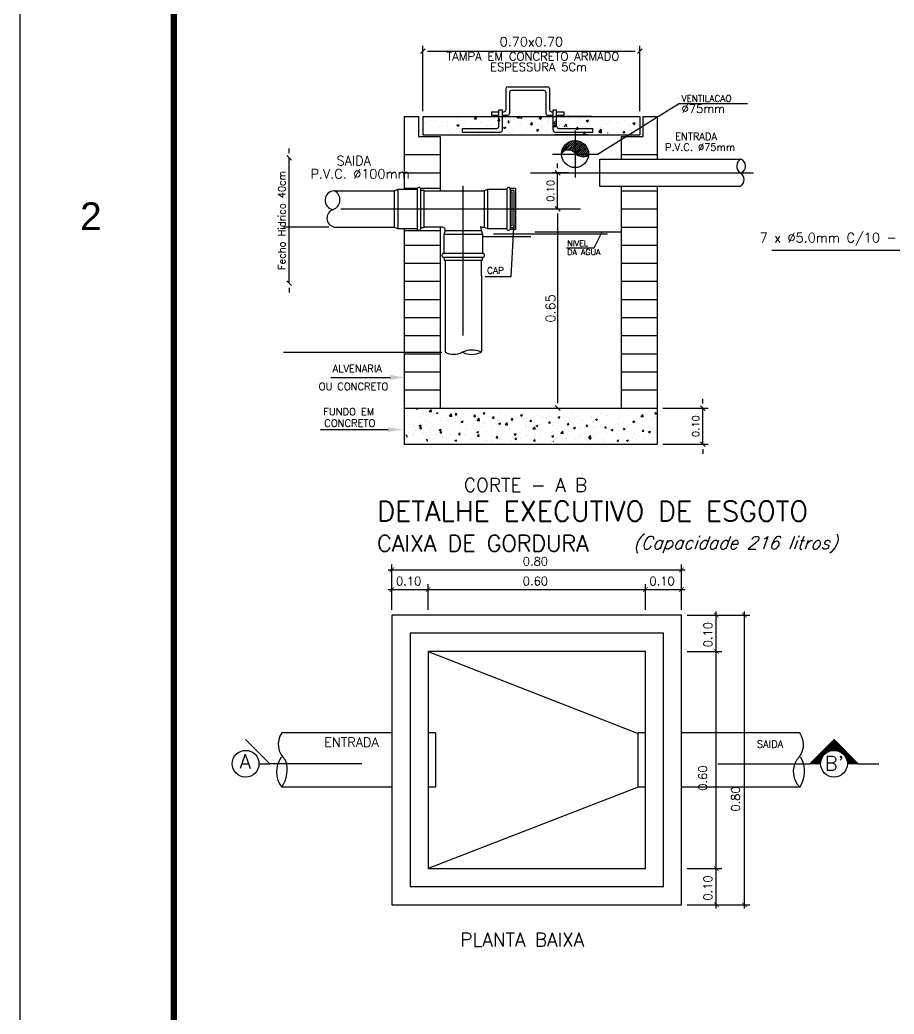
# Model space of a CAD drawing. Header units: millimetres. Extents: x 4156 to 4603, y 996 to 1078.
# Drawn here: x 4518.87 to 4533.08, y 1027.8 to 1043.95 of the extents above; entities that cross this region are included whole.
import ezdxf
from ezdxf.enums import TextEntityAlignment as Align

# ---------------------------------------------------------------- set-up
doc = ezdxf.new("R2010")
doc.units = ezdxf.units.MM
doc.header["$LTSCALE"] = 20
doc.linetypes.add('CENTER2', pattern=[28.575, 19.05, -3.175, 3.175, -3.175])
doc.linetypes.add('HIDDEN', pattern=[0.375, 0.25, -0.125])
for name, color, linetype in [('A-LAYOUT', 7, 'Continuous'), ('DETALLHES_CAIXAS', 6, 'Continuous'), ("PRANCHA - PROJETU'S", 7, 'Continuous'), ('TXT_1', 2, 'Continuous'), ('TXT_2', 6, 'Continuous')]:
    doc.layers.add(name, color=color, linetype=linetype)
doc.styles.add('ADITIVOCAD', font='ROMANS.shx')
doc.styles.add('ARIAL', font='arial.ttf', dxfattribs={"height": 2})
doc.styles.add('ROMANS', font='romans__.ttf', dxfattribs={"height": 0.1})

# ---------------------------------------------------------------- blocks, each defined once
blk = doc.blocks.new('ADFSGASDFG')
at = {"layer": "PRANCHA - PROJETU'S", "color": 1}
blk.add_line((276.578, 107.346), (276.578, 47.946), dxfattribs=at)
at = {"layer": "PRANCHA - PROJETU'S", "color": 4, "const_width": 0.1}
blk.add_lwpolyline([(279.078, 106.346), (359.678, 106.346), (359.678, 48.946), (279.078, 48.946)], close=True, dxfattribs=at)
at = {"layer": "PRANCHA - PROJETU'S", "color": 50, "linetype": 'Continuous', "style": 'ARIAL'}
blk.add_text('2', height=0.45, dxfattribs=at).set_placement((277.732, 92.496), align=Align.MIDDLE)
blk = doc.blocks.new('*X859')
at = {"color": 0}
for p, q in [((189.809, 137.783), (190.139, 138.114)), ((189.823, 137.85), (190.072, 138.1)), ((189.872, 137.952), (189.97, 138.051)), ((189.912, 137.834), (190.181, 138.103)), ((189.98, 137.849), (190.181, 138.05)), ((190.031, 137.847), (190.181, 137.997)), ((190.074, 137.837), (190.181, 137.944)), ((190.181, 138.103), (190.194, 138.116)), ((190.181, 138.05), (190.242, 138.111)), ((190.181, 137.997), (190.286, 138.101)), ((190.181, 137.944), (190.325, 138.087)), ((190.181, 137.891), (190.361, 138.07)), ((190.181, 137.838), (190.394, 138.05)), ((190.181, 137.785), (190.424, 138.027)), ((190.198, 137.749), (190.451, 138.001)), ((190.244, 137.741), (190.476, 137.973)), ((190.297, 137.741), (190.498, 137.942)), ((190.35, 137.741), (190.517, 137.908)), ((190.112, 137.821), (190.181, 137.891)), ((190.144, 137.801), (190.181, 137.838)), ((190.173, 137.776), (190.181, 137.785)), ((190.227, 137.724), (190.244, 137.741)), ((190.259, 137.703), (190.297, 137.741)), ((190.295, 137.686), (190.35, 137.741)), ((190.335, 137.673), (190.403, 137.741)), ((190.38, 137.665), (190.456, 137.741)), ((190.403, 137.741), (190.533, 137.871)), ((190.433, 137.665), (190.509, 137.741)), ((190.456, 137.741), (190.545, 137.831)), ((190.5, 137.679), (190.556, 137.735)), ((190.509, 137.741), (190.554, 137.786))]:
    blk.add_line(p, q, dxfattribs=at)
blk = doc.blocks.new('*X857')
at = {"color": 0}
for p, q in [((101.59, 65.457), (101.923, 65.79)), ((101.608, 65.457), (101.932, 65.781)), ((101.626, 65.457), (101.941, 65.772)), ((101.643, 65.457), (101.95, 65.763)), ((101.661, 65.457), (101.958, 65.755)), ((101.827, 65.615), (101.787, 65.656)), ((101.839, 65.622), (101.795, 65.665)), ((101.851, 65.627), (101.804, 65.674)), ((101.864, 65.632), (101.813, 65.683)), ((101.878, 65.636), (101.822, 65.692)), ((101.892, 65.639), (101.831, 65.701)), ((101.908, 65.641), (101.84, 65.709)), ((101.847, 65.626), (101.967, 65.746)), ((101.925, 65.641), (101.848, 65.718)), ((101.944, 65.64), (101.857, 65.727)), ((101.966, 65.636), (101.866, 65.736)), ((101.874, 65.635), (101.976, 65.737)), ((101.993, 65.627), (101.875, 65.745)), ((102.035, 65.602), (101.884, 65.754)), ((102.198, 65.457), (101.893, 65.762)), ((101.897, 65.64), (101.985, 65.728)), ((102.216, 65.457), (101.901, 65.771)), ((102.233, 65.457), (101.91, 65.78)), ((101.916, 65.641), (101.994, 65.719)), ((102.251, 65.457), (101.919, 65.789)), ((101.933, 65.641), (102.003, 65.71)), ((101.949, 65.639), (102.011, 65.702)), ((101.964, 65.636), (102.02, 65.693)), ((101.978, 65.633), (102.029, 65.684)), ((101.991, 65.628), (102.038, 65.675)), ((102.003, 65.622), (102.047, 65.666)), ((102.015, 65.616), (102.056, 65.657)), ((101.721, 65.457), (101.654, 65.524)), ((101.737, 65.458), (101.663, 65.533)), ((101.738, 65.475), (101.672, 65.541)), ((101.679, 65.457), (101.753, 65.531)), ((101.74, 65.49), (101.68, 65.55)), ((101.744, 65.505), (101.689, 65.559)), ((101.748, 65.518), (101.698, 65.568)), ((101.753, 65.531), (101.707, 65.577)), ((101.759, 65.543), (101.716, 65.586)), ((101.765, 65.554), (101.725, 65.594)), ((101.772, 65.565), (101.733, 65.603)), ((101.78, 65.575), (101.742, 65.612)), ((101.788, 65.584), (101.751, 65.621)), ((101.797, 65.593), (101.76, 65.63)), ((101.807, 65.601), (101.769, 65.639)), ((101.817, 65.609), (101.778, 65.648)), ((102.025, 65.609), (102.065, 65.649)), ((102.036, 65.602), (102.073, 65.64)), ((102.045, 65.594), (102.082, 65.631)), ((102.054, 65.585), (102.091, 65.622)), ((102.062, 65.576), (102.1, 65.613)), ((102.18, 65.457), (102.067, 65.571)), ((102.07, 65.566), (102.109, 65.604)), ((102.077, 65.555), (102.118, 65.595)), ((102.084, 65.544), (102.126, 65.587)), ((102.09, 65.532), (102.135, 65.578)), ((102.163, 65.457), (102.092, 65.528)), ((102.095, 65.52), (102.144, 65.569)), ((102.099, 65.506), (102.153, 65.56)), ((102.102, 65.492), (102.162, 65.551)), ((102.105, 65.477), (102.171, 65.542)), ((102.106, 65.46), (102.179, 65.534)), ((102.121, 65.457), (102.188, 65.525)), ((102.138, 65.457), (102.197, 65.516)), ((101.597, 65.457), (101.592, 65.462)), ((101.615, 65.457), (101.601, 65.471)), ((101.632, 65.457), (101.61, 65.48)), ((101.65, 65.457), (101.619, 65.488)), ((101.668, 65.457), (101.627, 65.497)), ((101.685, 65.457), (101.636, 65.506)), ((101.703, 65.457), (101.645, 65.515)), ((101.696, 65.457), (101.744, 65.504)), ((101.714, 65.457), (101.739, 65.482)), ((101.732, 65.457), (101.737, 65.463)), ((102.145, 65.457), (102.1, 65.502)), ((102.127, 65.457), (102.104, 65.48)), ((102.109, 65.457), (102.106, 65.461)), ((102.156, 65.457), (102.206, 65.507)), ((102.174, 65.457), (102.215, 65.498)), ((102.191, 65.457), (102.224, 65.489)), ((102.209, 65.457), (102.232, 65.481)), ((102.227, 65.457), (102.241, 65.472)), ((102.244, 65.457), (102.25, 65.463))]:
    blk.add_line(p, q, dxfattribs=at)

msp = doc.modelspace()

# ---------------------------------------------------------------- linework, layer by layer
at = {"layer": 'A-LAYOUT', "linetype": 'ByBlock'}
for p, q in [((4525.456, 1043.484), (4525.38, 1043.408)), ((4525.418, 1042.47), (4525.418, 1043.534)), ((4525.494, 1043.446), (4528.87, 1043.446)), ((4528.909, 1043.408), (4528.985, 1043.484)), ((4528.947, 1042.47), (4528.947, 1043.534)), ((4523.246, 1041.788), (4523.246, 1041.864)), ((4523.208, 1041.749), (4523.284, 1041.673)), ((4523.246, 1039.675), (4523.246, 1041.711)), ((4527.571, 1041.508), (4527.648, 1041.431)), ((4527.609, 1041.546), (4527.609, 1041.622)), ((4527.787, 1041.47), (4527.521, 1041.47)), ((4527.609, 1040.881), (4527.609, 1041.47)), ((4527.539, 1040.881), (4527.698, 1040.881)), ((4527.539, 1040.881), (4527.698, 1040.881)), ((4527.648, 1040.843), (4527.571, 1040.92)), ((4527.648, 1040.843), (4527.571, 1040.92)), ((4527.609, 1040.805), (4527.609, 1037.723)), ((4527.609, 1040.805), (4527.609, 1040.728)), ((4523.892, 1040.587), (4523.158, 1040.587)), ((4523.284, 1039.636), (4523.208, 1039.713)), ((4523.246, 1039.598), (4523.246, 1039.522)), ((4525.73, 1038.551), (4523.158, 1038.551)), ((4529.969, 1037.722), (4529.969, 1037.798)), ((4527.571, 1037.685), (4527.648, 1037.608)), ((4527.601, 1037.646), (4527.698, 1037.646)), ((4529.318, 1037.645), (4530.057, 1037.645)), ((4529.931, 1037.683), (4530.007, 1037.607)), ((4529.969, 1037.057), (4529.969, 1037.645)), ((4529.318, 1037.057), (4530.057, 1037.057)), ((4530.007, 1037.019), (4529.931, 1037.095)), ((4529.969, 1036.98), (4529.969, 1036.904)), ((4524.917, 1034.368), (4524.917, 1035.105)), ((4529.623, 1034.368), (4529.623, 1035.105)), ((4524.858, 1035.017), (4529.681, 1035.017)), ((4524.917, 1034.368), (4524.917, 1034.784)), ((4525.505, 1034.368), (4525.505, 1034.784)), ((4525.505, 1034.368), (4525.505, 1034.784)), ((4529.034, 1034.368), (4529.034, 1034.784)), ((4529.034, 1034.368), (4529.034, 1034.784)), ((4529.623, 1034.368), (4529.623, 1034.784)), ((4524.858, 1034.695), (4525.564, 1034.695)), ((4525.447, 1034.695), (4529.093, 1034.695)), ((4528.976, 1034.695), (4529.681, 1034.695)), ((4529.711, 1034.279), (4530.276, 1034.279)), ((4529.711, 1034.279), (4530.733, 1034.279)), ((4530.187, 1033.632), (4530.187, 1034.338)), ((4530.645, 1029.515), (4530.645, 1034.338)), ((4530.187, 1030.103), (4530.187, 1033.75)), ((4529.711, 1033.691), (4530.276, 1033.691)), ((4529.711, 1033.691), (4530.276, 1033.691)), ((4530.187, 1029.515), (4530.187, 1030.221)), ((4529.711, 1030.162), (4530.276, 1030.162)), ((4529.711, 1030.162), (4530.276, 1030.162)), ((4529.711, 1029.574), (4530.276, 1029.574)), ((4529.711, 1029.574), (4530.733, 1029.574))]:
    msp.add_line(p, q, dxfattribs=at)
at = {"layer": 'A-LAYOUT'}
for p, q in [((4526.77, 1042.838), (4526.77, 1042.492)), ((4526.799, 1042.867), (4527.446, 1042.867)), ((4526.858, 1042.809), (4527.387, 1042.809)), ((4527.476, 1042.838), (4527.476, 1042.492)), ((4526.829, 1042.779), (4526.829, 1042.433)), ((4527.417, 1042.779), (4527.417, 1042.433)), ((4526.652, 1042.492), (4526.711, 1042.492)), ((4526.652, 1042.219), (4526.652, 1042.492)), ((4526.711, 1042.16), (4526.711, 1042.492)), ((4527.535, 1042.492), (4527.593, 1042.492)), ((4527.535, 1042.16), (4527.535, 1042.492)), ((4527.593, 1042.219), (4527.593, 1042.492)), ((4529.588, 1042.593), (4528.27, 1041.774)), ((4529.588, 1042.593), (4530.691, 1042.593)), ((4525.49, 1042.377), (4525.49, 1042.377)), ((4525.539, 1042.322), (4525.539, 1042.322)), ((4525.627, 1042.32), (4525.627, 1042.32)), ((4525.716, 1042.309), (4525.716, 1042.309)), ((4525.822, 1042.31), (4525.822, 1042.31)), ((4525.91, 1042.378), (4525.91, 1042.378)), ((4525.935, 1042.373), (4525.935, 1042.373)), ((4525.983, 1042.343), (4525.983, 1042.343)), ((4525.993, 1042.369), (4525.993, 1042.369)), ((4526.258, 1042.348), (4526.283, 1042.378)), ((4526.258, 1042.348), (4526.289, 1042.345)), ((4526.275, 1042.357), (4526.275, 1042.357)), ((4526.289, 1042.345), (4526.283, 1042.378)), ((4526.485, 1042.317), (4526.485, 1042.317)), ((4526.535, 1042.462), (4526.652, 1042.462)), ((4526.535, 1042.462), (4526.535, 1042.403)), ((4526.535, 1042.403), (4526.652, 1042.403)), ((4526.558, 1042.346), (4526.558, 1042.346)), ((4526.637, 1042.315), (4526.663, 1042.345)), ((4526.637, 1042.315), (4526.669, 1042.312)), ((4526.669, 1042.312), (4526.663, 1042.345)), ((4526.686, 1042.344), (4526.686, 1042.344)), ((4526.711, 1042.462), (4526.74, 1042.462)), ((4526.711, 1042.403), (4526.799, 1042.403)), ((4526.801, 1042.302), (4526.814, 1042.318)), ((4526.82, 1042.285), (4526.814, 1042.318)), ((4526.835, 1042.353), (4526.835, 1042.353)), ((4526.837, 1042.324), (4526.837, 1042.324)), ((4526.84, 1042.334), (4526.84, 1042.334)), ((4526.895, 1042.328), (4526.895, 1042.328)), ((4526.948, 1042.377), (4526.968, 1042.385)), ((4526.948, 1042.377), (4526.974, 1042.359)), ((4526.975, 1042.359), (4526.983, 1042.385)), ((4526.979, 1042.365), (4526.997, 1042.385)), ((4526.979, 1042.365), (4527.026, 1042.358)), ((4527.026, 1042.358), (4527.023, 1042.385)), ((4527.109, 1042.361), (4527.109, 1042.361)), ((4527.177, 1042.316), (4527.177, 1042.316)), ((4527.311, 1042.359), (4527.348, 1042.373)), ((4527.311, 1042.359), (4527.337, 1042.341)), ((4527.337, 1042.341), (4527.348, 1042.373)), ((4527.344, 1042.317), (4527.344, 1042.317)), ((4527.446, 1042.403), (4527.535, 1042.403)), ((4527.46, 1042.304), (4527.46, 1042.304)), ((4527.505, 1042.462), (4527.535, 1042.462)), ((4527.519, 1042.32), (4527.519, 1042.32)), ((4527.544, 1042.278), (4527.585, 1042.321)), ((4528.159, 1042.381), (4527.567, 1042.381)), ((4527.591, 1042.27), (4527.585, 1042.321)), ((4527.589, 1042.385), (4527.589, 1042.385)), ((4527.593, 1042.462), (4527.711, 1042.462)), ((4527.593, 1042.403), (4527.711, 1042.403)), ((4527.627, 1042.305), (4527.627, 1042.305)), ((4527.711, 1042.462), (4527.711, 1042.403)), ((4527.722, 1042.403), (4527.722, 1042.403)), ((4527.786, 1042.354), (4527.786, 1042.354)), ((4527.959, 1042.327), (4527.959, 1042.327)), ((4528.061, 1042.393), (4528.061, 1042.393)), ((4528.072, 1042.316), (4528.109, 1042.331)), ((4528.072, 1042.316), (4528.098, 1042.299)), ((4528.098, 1042.299), (4528.109, 1042.331)), ((4528.268, 1042.38), (4528.268, 1042.38)), ((4528.45, 1042.308), (4528.45, 1042.308)), ((4528.703, 1042.317), (4528.703, 1042.317)), ((4528.785, 1042.352), (4528.785, 1042.352)), ((4528.869, 1042.328), (4528.869, 1042.328)), ((4525.444, 1042.272), (4525.444, 1042.272)), ((4525.685, 1042.212), (4525.685, 1042.212)), ((4525.818, 1042.229), (4525.818, 1042.229)), ((4525.971, 1042.242), (4526.008, 1042.256)), ((4525.971, 1042.242), (4525.997, 1042.224)), ((4525.977, 1042.167), (4525.977, 1042.167)), ((4525.997, 1042.224), (4526.008, 1042.256)), ((4526.018, 1042.256), (4526.018, 1042.256)), ((4526.064, 1042.131), (4526.064, 1042.189)), ((4526.064, 1042.189), (4526.623, 1042.189)), ((4526.104, 1042.298), (4526.104, 1042.298)), ((4526.137, 1042.188), (4526.137, 1042.188)), ((4526.251, 1042.206), (4526.251, 1042.206)), ((4526.353, 1042.3), (4526.353, 1042.3)), ((4526.387, 1042.286), (4526.387, 1042.286)), ((4526.446, 1042.241), (4526.446, 1042.241)), ((4526.523, 1042.244), (4526.523, 1042.244)), ((4526.669, 1042.274), (4526.669, 1042.274)), ((4526.732, 1042.2), (4526.769, 1042.214)), ((4526.732, 1042.2), (4526.752, 1042.186)), ((4526.755, 1042.294), (4526.755, 1042.294)), ((4526.759, 1042.186), (4526.769, 1042.214)), ((4526.791, 1042.277), (4526.791, 1042.277)), ((4526.801, 1042.287), (4526.82, 1042.285)), ((4526.831, 1042.147), (4526.831, 1042.147)), ((4526.881, 1042.179), (4526.881, 1042.179)), ((4526.952, 1042.262), (4526.952, 1042.262)), ((4526.986, 1042.229), (4526.986, 1042.229)), ((4527.006, 1042.257), (4527.006, 1042.257)), ((4527.103, 1042.185), (4527.103, 1042.185)), ((4527.168, 1042.255), (4527.194, 1042.285)), ((4527.168, 1042.255), (4527.2, 1042.252)), ((4527.2, 1042.252), (4527.194, 1042.285)), ((4527.264, 1042.164), (4527.301, 1042.178)), ((4527.264, 1042.164), (4527.29, 1042.146)), ((4527.289, 1042.245), (4527.289, 1042.245)), ((4527.29, 1042.146), (4527.301, 1042.178)), ((4527.32, 1042.273), (4527.32, 1042.273)), ((4527.342, 1042.221), (4527.342, 1042.221)), ((4527.37, 1042.219), (4527.37, 1042.219)), ((4527.431, 1042.144), (4527.431, 1042.144)), ((4527.452, 1042.291), (4527.452, 1042.291)), ((4527.456, 1042.246), (4527.456, 1042.246)), ((4527.533, 1042.217), (4527.555, 1042.243)), ((4527.544, 1042.278), (4527.591, 1042.27)), ((4527.548, 1042.221), (4527.574, 1042.252)), ((4527.548, 1042.221), (4527.58, 1042.219)), ((4527.56, 1042.217), (4527.555, 1042.243)), ((4527.571, 1042.233), (4527.571, 1042.233)), ((4527.58, 1042.218), (4527.574, 1042.252)), ((4527.623, 1042.189), (4528.182, 1042.189)), ((4527.65, 1042.274), (4527.65, 1042.274)), ((4527.713, 1042.217), (4527.752, 1042.257)), ((4527.739, 1042.234), (4527.739, 1042.234)), ((4527.757, 1042.217), (4527.752, 1042.257)), ((4527.783, 1042.221), (4527.783, 1042.221)), ((4527.909, 1042.179), (4527.935, 1042.21)), ((4527.909, 1042.179), (4527.941, 1042.176)), ((4527.91, 1042.293), (4527.91, 1042.293)), ((4527.941, 1042.176), (4527.935, 1042.21)), ((4528.021, 1042.222), (4528.021, 1042.222)), ((4528.055, 1042.217), (4528.055, 1042.217)), ((4528.086, 1042.211), (4528.086, 1042.211)), ((4528.117, 1042.265), (4528.117, 1042.265)), ((4528.182, 1042.131), (4528.182, 1042.189)), ((4528.192, 1042.281), (4528.192, 1042.281)), ((4528.25, 1042.282), (4528.25, 1042.282)), ((4528.276, 1042.127), (4528.317, 1042.17)), ((4528.289, 1042.146), (4528.315, 1042.176)), ((4528.289, 1042.146), (4528.321, 1042.143)), ((4528.304, 1042.21), (4528.304, 1042.21)), ((4528.321, 1042.143), (4528.315, 1042.176)), ((4528.323, 1042.119), (4528.317, 1042.17)), ((4528.326, 1042.255), (4528.326, 1042.255)), ((4528.395, 1042.264), (4528.395, 1042.264)), ((4528.475, 1042.269), (4528.475, 1042.269)), ((4528.586, 1042.198), (4528.586, 1042.198)), ((4528.594, 1042.288), (4528.594, 1042.288)), ((4528.645, 1042.144), (4528.645, 1042.144)), ((4528.671, 1042.115), (4528.694, 1042.143)), ((4528.7, 1042.115), (4528.694, 1042.143)), ((4528.757, 1042.257), (4528.757, 1042.257)), ((4528.778, 1042.161), (4528.778, 1042.161)), ((4528.832, 1042.274), (4528.869, 1042.288)), ((4528.832, 1042.274), (4528.859, 1042.256)), ((4528.859, 1042.256), (4528.87, 1042.288)), ((4528.862, 1042.152), (4528.862, 1042.152)), ((4528.869, 1042.186), (4528.869, 1042.186)), ((4525.437, 1042.095), (4525.437, 1042.095)), ((4525.559, 1042.084), (4525.563, 1042.086)), ((4525.563, 1042.084), (4525.563, 1042.085)), ((4525.605, 1042.112), (4525.605, 1042.112)), ((4525.709, 1042.133), (4525.709, 1042.133)), ((4525.829, 1042.135), (4525.829, 1042.135)), ((4525.887, 1042.1), (4525.887, 1042.1)), ((4526.064, 1042.131), (4526.682, 1042.131)), ((4526.17, 1042.088), (4526.17, 1042.088)), ((4526.214, 1042.091), (4526.214, 1042.091)), ((4526.346, 1042.108), (4526.346, 1042.108)), ((4526.547, 1042.135), (4526.547, 1042.135)), ((4526.556, 1042.108), (4526.556, 1042.108)), ((4527.122, 1042.091), (4527.122, 1042.091)), ((4527.514, 1042.108), (4527.514, 1042.108)), ((4527.564, 1042.131), (4528.182, 1042.131)), ((4528.1, 1042.087), (4527.567, 1042.087)), ((4527.91, 1042.119), (4527.91, 1042.119)), ((4528.025, 1042.121), (4528.057, 1042.134)), ((4528.025, 1042.121), (4528.051, 1042.104)), ((4528.051, 1042.103), (4528.061, 1042.134)), ((4528.276, 1042.127), (4528.323, 1042.12)), ((4528.418, 1042.115), (4528.425, 1042.118)), ((4528.424, 1042.115), (4528.425, 1042.117)), ((4528.293, 1041.69), (4530.587, 1041.69)), ((4528.293, 1041.249), (4528.293, 1041.69)), ((4525.014, 1041.199), (4525.014, 1040.564)), ((4525.115, 1041.219), (4525.332, 1041.219)), ((4526.472, 1041.199), (4526.472, 1040.564)), ((4528.293, 1041.249), (4530.587, 1041.249)), ((4526.852, 1039.785), (4526.905, 1040.671)), ((4526.393, 1040.468), (4525.758, 1040.468)), ((4526.393, 1040.434), (4527.174, 1040.434)), ((4526.569, 1040.477), (4528.418, 1040.477)), ((4527.241, 1040.51), (4528.644, 1040.51)), ((4528.203, 1040.251), (4528.335, 1040.51)), ((4527.751, 1040.251), (4528.203, 1040.251)), ((4531.087, 1040.214), (4533.695, 1040.214)), ((4525.782, 1040.045), (4525.782, 1038.552)), ((4526.37, 1039.792), (4526.37, 1040.045)), ((4526.37, 1039.792), (4526.37, 1038.552)), ((4526.432, 1039.785), (4526.852, 1039.785)), ((4523.923, 1038.143), (4524.888, 1038.142)), ((4525.222, 1037.633), (4525.222, 1037.633)), ((4525.272, 1037.634), (4525.272, 1037.634)), ((4525.313, 1037.634), (4525.32, 1037.643)), ((4525.313, 1037.634), (4525.338, 1037.631)), ((4525.338, 1037.631), (4525.336, 1037.643)), ((4525.524, 1037.587), (4525.557, 1037.622)), ((4525.562, 1037.582), (4525.557, 1037.622)), ((4525.175, 1037.521), (4525.175, 1037.521)), ((4525.267, 1037.493), (4525.267, 1037.493)), ((4525.383, 1037.542), (4525.383, 1037.542)), ((4525.401, 1037.511), (4525.401, 1037.511)), ((4525.485, 1037.522), (4525.485, 1037.522)), ((4525.489, 1037.556), (4525.489, 1037.556)), ((4525.524, 1037.587), (4525.562, 1037.582)), ((4525.549, 1037.562), (4525.549, 1037.562)), ((4525.6, 1037.563), (4525.6, 1037.563)), ((4525.64, 1037.562), (4525.648, 1037.572)), ((4525.64, 1037.562), (4525.665, 1037.56)), ((4525.665, 1037.56), (4525.663, 1037.572)), ((4525.71, 1037.471), (4525.71, 1037.471)), ((4525.816, 1037.485), (4525.816, 1037.485)), ((4525.852, 1037.516), (4525.885, 1037.551)), ((4525.852, 1037.516), (4525.889, 1037.511)), ((4525.89, 1037.51), (4525.885, 1037.551)), ((4525.944, 1037.536), (4525.964, 1037.56)), ((4525.944, 1037.536), (4525.969, 1037.534)), ((4525.969, 1037.534), (4525.964, 1037.56)), ((4525.976, 1037.506), (4525.976, 1037.506)), ((4526.026, 1037.478), (4526.026, 1037.478)), ((4526.244, 1037.541), (4526.244, 1037.541)), ((4526.246, 1037.51), (4526.246, 1037.51)), ((4526.247, 1037.509), (4526.268, 1037.534)), ((4526.247, 1037.509), (4526.273, 1037.507)), ((4526.273, 1037.507), (4526.268, 1037.534)), ((4526.304, 1037.446), (4526.337, 1037.481)), ((4526.342, 1037.44), (4526.337, 1037.481)), ((4526.35, 1037.555), (4526.35, 1037.555)), ((4526.399, 1037.563), (4526.422, 1037.572)), ((4526.399, 1037.563), (4526.42, 1037.549)), ((4526.42, 1037.548), (4526.428, 1037.572)), ((4526.463, 1037.54), (4526.463, 1037.54)), ((4526.52, 1037.479), (4526.52, 1037.479)), ((4526.551, 1037.483), (4526.572, 1037.507)), ((4526.551, 1037.483), (4526.577, 1037.481)), ((4526.577, 1037.48), (4526.572, 1037.507)), ((4526.58, 1037.57), (4526.58, 1037.57)), ((4526.677, 1037.567), (4526.677, 1037.567)), ((4526.766, 1037.521), (4526.766, 1037.521)), ((4526.772, 1037.458), (4526.772, 1037.458)), ((4526.806, 1037.56), (4526.806, 1037.56)), ((4526.855, 1037.456), (4526.875, 1037.481)), ((4526.88, 1037.454), (4526.875, 1037.48)), ((4526.892, 1037.458), (4526.892, 1037.458)), ((4526.933, 1037.479), (4526.933, 1037.479)), ((4527.008, 1037.529), (4527.037, 1037.54)), ((4527.008, 1037.529), (4527.029, 1037.515)), ((4527.013, 1037.564), (4527.013, 1037.564)), ((4527.029, 1037.515), (4527.037, 1037.54)), ((4527.032, 1037.551), (4527.032, 1037.551)), ((4527.109, 1037.488), (4527.109, 1037.488)), ((4527.115, 1037.471), (4527.115, 1037.471)), ((4527.2, 1037.515), (4527.2, 1037.515)), ((4527.258, 1037.541), (4527.258, 1037.541)), ((4527.306, 1037.529), (4527.306, 1037.529)), ((4527.323, 1037.515), (4527.323, 1037.515)), ((4527.362, 1037.513), (4527.362, 1037.513)), ((4527.466, 1037.55), (4527.466, 1037.55)), ((4527.484, 1037.532), (4527.484, 1037.532)), ((4527.543, 1037.547), (4527.543, 1037.547)), ((4527.609, 1037.555), (4527.609, 1037.555)), ((4527.616, 1037.495), (4527.646, 1037.506)), ((4527.616, 1037.495), (4527.637, 1037.481)), ((4527.637, 1037.481), (4527.646, 1037.506)), ((4527.711, 1037.522), (4527.711, 1037.522)), ((4527.847, 1037.569), (4527.847, 1037.569)), ((4527.937, 1037.512), (4527.937, 1037.512)), ((4527.969, 1037.463), (4527.969, 1037.463)), ((4528.073, 1037.56), (4528.073, 1037.56)), ((4528.156, 1037.488), (4528.156, 1037.488)), ((4528.163, 1037.503), (4528.163, 1037.503)), ((4528.189, 1037.494), (4528.189, 1037.494)), ((4528.225, 1037.461), (4528.254, 1037.472)), ((4528.225, 1037.461), (4528.246, 1037.447)), ((4528.246, 1037.447), (4528.255, 1037.472)), ((4528.262, 1037.502), (4528.262, 1037.502)), ((4528.265, 1037.492), (4528.265, 1037.492)), ((4528.299, 1037.55), (4528.299, 1037.55)), ((4528.389, 1037.493), (4528.389, 1037.493)), ((4528.407, 1037.524), (4528.407, 1037.524)), ((4528.423, 1037.523), (4528.423, 1037.523)), ((4528.512, 1037.534), (4528.512, 1037.534)), ((4528.526, 1037.541), (4528.526, 1037.541)), ((4528.615, 1037.484), (4528.615, 1037.484)), ((4528.621, 1037.551), (4528.621, 1037.551)), ((4528.69, 1037.558), (4528.69, 1037.558)), ((4528.752, 1037.531), (4528.752, 1037.531)), ((4528.841, 1037.474), (4528.841, 1037.474)), ((4528.959, 1037.508), (4528.992, 1037.543)), ((4528.959, 1037.508), (4528.997, 1037.502)), ((4528.978, 1037.522), (4528.978, 1037.522)), ((4528.997, 1037.502), (4528.992, 1037.543)), ((4529.053, 1037.472), (4529.053, 1037.472)), ((4529.067, 1037.465), (4529.067, 1037.465)), ((4529.113, 1037.462), (4529.113, 1037.462)), ((4529.189, 1037.564), (4529.21, 1037.572)), ((4529.189, 1037.564), (4529.21, 1037.549)), ((4529.204, 1037.512), (4529.204, 1037.512)), ((4529.21, 1037.549), (4529.218, 1037.572)), ((4529.219, 1037.476), (4529.219, 1037.476)), ((4529.226, 1037.562), (4529.234, 1037.572)), ((4529.226, 1037.562), (4529.238, 1037.561)), ((4523.756, 1037.295), (4524.856, 1037.295)), ((4525.204, 1037.38), (4525.204, 1037.38)), ((4525.262, 1037.352), (4525.262, 1037.352)), ((4525.271, 1037.375), (4525.271, 1037.375)), ((4525.36, 1037.361), (4525.39, 1037.372)), ((4525.36, 1037.361), (4525.381, 1037.346)), ((4525.371, 1037.315), (4525.392, 1037.339)), ((4525.371, 1037.315), (4525.397, 1037.313)), ((4525.377, 1037.389), (4525.377, 1037.389)), ((4525.381, 1037.346), (4525.39, 1037.372)), ((4525.397, 1037.313), (4525.392, 1037.339)), ((4525.451, 1037.423), (4525.451, 1037.423)), ((4525.479, 1037.381), (4525.479, 1037.381)), ((4525.502, 1037.45), (4525.502, 1037.45)), ((4525.532, 1037.309), (4525.532, 1037.309)), ((4525.538, 1037.41), (4525.538, 1037.41)), ((4525.553, 1037.33), (4525.553, 1037.33)), ((4525.594, 1037.422), (4525.594, 1037.422)), ((4525.598, 1037.304), (4525.598, 1037.304)), ((4525.687, 1037.29), (4525.717, 1037.301)), ((4525.705, 1037.318), (4525.705, 1037.318)), ((4525.708, 1037.275), (4525.717, 1037.301)), ((4525.728, 1037.44), (4525.728, 1037.44)), ((4525.779, 1037.352), (4525.779, 1037.352)), ((4525.807, 1037.31), (4525.807, 1037.31)), ((4525.812, 1037.451), (4525.812, 1037.451)), ((4525.865, 1037.339), (4525.865, 1037.339)), ((4525.955, 1037.43), (4525.955, 1037.43)), ((4526.021, 1037.337), (4526.021, 1037.337)), ((4526.026, 1037.394), (4526.026, 1037.394)), ((4526.043, 1037.426), (4526.073, 1037.438)), ((4526.043, 1037.426), (4526.064, 1037.412)), ((4526.064, 1037.412), (4526.073, 1037.437)), ((4526.127, 1037.301), (4526.127, 1037.301)), ((4526.132, 1037.374), (4526.132, 1037.374)), ((4526.181, 1037.421), (4526.181, 1037.421)), ((4526.238, 1037.388), (4526.238, 1037.388)), ((4526.241, 1037.369), (4526.241, 1037.369)), ((4526.273, 1037.436), (4526.273, 1037.436)), ((4526.304, 1037.446), (4526.341, 1037.44)), ((4526.374, 1037.343), (4526.374, 1037.343)), ((4526.399, 1037.409), (4526.399, 1037.409)), ((4526.407, 1037.411), (4526.407, 1037.411)), ((4526.458, 1037.399), (4526.458, 1037.399)), ((4526.621, 1037.386), (4526.621, 1037.386)), ((4526.633, 1037.402), (4526.633, 1037.402)), ((4526.652, 1037.392), (4526.681, 1037.404)), ((4526.652, 1037.392), (4526.673, 1037.378)), ((4526.666, 1037.444), (4526.666, 1037.444)), ((4526.672, 1037.426), (4526.672, 1037.426)), ((4526.673, 1037.378), (4526.681, 1037.404)), ((4526.756, 1037.376), (4526.789, 1037.411)), ((4526.756, 1037.376), (4526.793, 1037.37)), ((4526.793, 1037.37), (4526.789, 1037.41)), ((4526.821, 1037.312), (4526.821, 1037.312)), ((4526.855, 1037.456), (4526.88, 1037.454)), ((4526.859, 1037.392), (4526.859, 1037.392)), ((4526.868, 1037.428), (4526.868, 1037.428)), ((4526.887, 1037.317), (4526.887, 1037.317)), ((4527.085, 1037.383), (4527.085, 1037.383)), ((4527.089, 1037.348), (4527.089, 1037.348)), ((4527.104, 1037.347), (4527.104, 1037.347)), ((4527.159, 1037.43), (4527.179, 1037.454)), ((4527.159, 1037.43), (4527.184, 1037.427)), ((4527.184, 1037.427), (4527.179, 1037.454)), ((4527.195, 1037.362), (4527.195, 1037.362)), ((4527.208, 1037.306), (4527.241, 1037.34)), ((4527.208, 1037.306), (4527.245, 1037.3)), ((4527.245, 1037.3), (4527.241, 1037.34)), ((4527.26, 1037.358), (4527.29, 1037.37)), ((4527.26, 1037.358), (4527.281, 1037.344)), ((4527.277, 1037.322), (4527.277, 1037.322)), ((4527.282, 1037.344), (4527.29, 1037.37)), ((4527.311, 1037.373), (4527.311, 1037.373)), ((4527.318, 1037.374), (4527.318, 1037.374)), ((4527.355, 1037.383), (4527.355, 1037.383)), ((4527.462, 1037.403), (4527.483, 1037.427)), ((4527.462, 1037.403), (4527.488, 1037.401)), ((4527.488, 1037.401), (4527.483, 1037.427)), ((4527.524, 1037.365), (4527.524, 1037.365)), ((4527.537, 1037.364), (4527.537, 1037.364)), ((4527.538, 1037.406), (4527.538, 1037.406)), ((4527.623, 1037.418), (4527.623, 1037.418)), ((4527.729, 1037.432), (4527.729, 1037.432)), ((4527.756, 1037.435), (4527.756, 1037.435)), ((4527.763, 1037.354), (4527.763, 1037.354)), ((4527.766, 1037.376), (4527.787, 1037.401)), ((4527.766, 1037.376), (4527.792, 1037.374)), ((4527.771, 1037.407), (4527.771, 1037.407)), ((4527.792, 1037.374), (4527.787, 1037.401)), ((4527.869, 1037.324), (4527.899, 1037.336)), ((4527.869, 1037.324), (4527.89, 1037.31)), ((4527.889, 1037.453), (4527.889, 1037.453)), ((4527.89, 1037.31), (4527.899, 1037.336)), ((4527.964, 1037.322), (4527.964, 1037.322)), ((4527.989, 1037.345), (4527.989, 1037.345)), ((4528.018, 1037.45), (4528.018, 1037.45)), ((4528.045, 1037.321), (4528.045, 1037.321)), ((4528.07, 1037.35), (4528.09, 1037.374)), ((4528.07, 1037.35), (4528.095, 1037.348)), ((4528.095, 1037.348), (4528.09, 1037.374)), ((4528.151, 1037.335), (4528.151, 1037.335)), ((4528.184, 1037.353), (4528.184, 1037.353)), ((4528.215, 1037.335), (4528.215, 1037.335)), ((4528.311, 1037.356), (4528.311, 1037.356)), ((4528.374, 1037.323), (4528.394, 1037.348)), ((4528.374, 1037.323), (4528.399, 1037.321)), ((4528.399, 1037.321), (4528.394, 1037.348)), ((4528.402, 1037.383), (4528.402, 1037.383)), ((4528.441, 1037.325), (4528.441, 1037.325)), ((4528.478, 1037.29), (4528.507, 1037.302)), ((4528.499, 1037.276), (4528.507, 1037.302)), ((4528.579, 1037.391), (4528.579, 1037.391)), ((4528.616, 1037.41), (4528.616, 1037.41)), ((4528.667, 1037.316), (4528.667, 1037.316)), ((4528.677, 1037.297), (4528.698, 1037.321)), ((4528.677, 1037.297), (4528.703, 1037.295)), ((4528.685, 1037.405), (4528.685, 1037.405)), ((4528.703, 1037.294), (4528.698, 1037.321)), ((4528.741, 1037.324), (4528.741, 1037.324)), ((4528.83, 1037.301), (4528.83, 1037.301)), ((4528.833, 1037.427), (4528.863, 1037.438)), ((4528.833, 1037.427), (4528.855, 1037.413)), ((4528.836, 1037.442), (4528.836, 1037.442)), ((4528.845, 1037.426), (4528.845, 1037.426)), ((4528.855, 1037.413), (4528.863, 1037.438)), ((4528.893, 1037.306), (4528.893, 1037.306)), ((4528.988, 1037.366), (4528.988, 1037.366)), ((4529.048, 1037.331), (4529.048, 1037.331)), ((4529.107, 1037.309), (4529.107, 1037.309)), ((4529.119, 1037.297), (4529.119, 1037.297)), ((4529.235, 1037.409), (4529.235, 1037.409)), ((4525.146, 1037.193), (4525.162, 1037.209)), ((4525.16, 1037.208), (4525.16, 1037.208)), ((4525.166, 1037.172), (4525.162, 1037.209)), ((4525.182, 1037.247), (4525.182, 1037.247)), ((4525.257, 1037.211), (4525.257, 1037.211)), ((4525.266, 1037.222), (4525.266, 1037.222)), ((4525.306, 1037.287), (4525.306, 1037.287)), ((4525.319, 1037.295), (4525.319, 1037.295)), ((4525.408, 1037.238), (4525.408, 1037.238)), ((4525.426, 1037.243), (4525.426, 1037.243)), ((4525.474, 1037.241), (4525.474, 1037.241)), ((4525.474, 1037.122), (4525.489, 1037.138)), ((4525.487, 1037.137), (4525.487, 1037.137)), ((4525.493, 1037.101), (4525.489, 1037.138)), ((4525.509, 1037.176), (4525.509, 1037.176)), ((4525.545, 1037.285), (4525.545, 1037.285)), ((4525.584, 1037.14), (4525.584, 1037.14)), ((4525.589, 1037.281), (4525.589, 1037.281)), ((4525.593, 1037.151), (4525.593, 1037.151)), ((4525.633, 1037.216), (4525.633, 1037.216)), ((4525.646, 1037.224), (4525.646, 1037.224)), ((4525.687, 1037.29), (4525.708, 1037.275)), ((4525.699, 1037.244), (4525.719, 1037.268)), ((4525.699, 1037.244), (4525.724, 1037.242)), ((4525.724, 1037.242), (4525.719, 1037.268)), ((4525.735, 1037.167), (4525.735, 1037.167)), ((4525.753, 1037.172), (4525.753, 1037.172)), ((4525.802, 1037.169), (4525.802, 1037.169)), ((4525.872, 1037.214), (4525.872, 1037.214)), ((4525.88, 1037.259), (4525.88, 1037.259)), ((4525.961, 1037.157), (4525.961, 1037.157)), ((4526.002, 1037.217), (4526.023, 1037.242)), ((4526.002, 1037.217), (4526.028, 1037.215)), ((4526.016, 1037.197), (4526.016, 1037.197)), ((4526.021, 1037.207), (4526.021, 1037.207)), ((4526.028, 1037.215), (4526.023, 1037.242)), ((4526.098, 1037.205), (4526.098, 1037.205)), ((4526.127, 1037.221), (4526.127, 1037.221)), ((4526.187, 1037.148), (4526.187, 1037.148)), ((4526.235, 1037.228), (4526.235, 1037.228)), ((4526.287, 1037.242), (4526.287, 1037.242)), ((4526.289, 1037.153), (4526.289, 1037.153)), ((4526.296, 1037.256), (4526.326, 1037.267)), ((4526.296, 1037.256), (4526.317, 1037.241)), ((4526.306, 1037.191), (4526.327, 1037.215)), ((4526.306, 1037.191), (4526.332, 1037.189)), ((4526.317, 1037.241), (4526.326, 1037.267)), ((4526.324, 1037.195), (4526.324, 1037.195)), ((4526.332, 1037.189), (4526.327, 1037.215)), ((4526.413, 1037.138), (4526.413, 1037.138)), ((4526.453, 1037.258), (4526.453, 1037.258)), ((4526.536, 1037.195), (4526.536, 1037.195)), ((4526.55, 1037.185), (4526.55, 1037.185)), ((4526.555, 1037.277), (4526.555, 1037.277)), ((4526.61, 1037.164), (4526.63, 1037.189)), ((4526.61, 1037.164), (4526.635, 1037.162)), ((4526.635, 1037.162), (4526.63, 1037.188)), ((4526.661, 1037.291), (4526.661, 1037.291)), ((4526.662, 1037.144), (4526.662, 1037.144)), ((4526.667, 1037.285), (4526.667, 1037.285)), ((4526.71, 1037.145), (4526.71, 1037.145)), ((4526.776, 1037.176), (4526.776, 1037.176)), ((4526.783, 1037.238), (4526.783, 1037.238)), ((4526.882, 1037.176), (4526.882, 1037.176)), ((4526.905, 1037.222), (4526.934, 1037.233)), ((4526.905, 1037.222), (4526.926, 1037.207)), ((4526.914, 1037.138), (4526.934, 1037.162)), ((4526.914, 1037.138), (4526.939, 1037.135)), ((4526.926, 1037.207), (4526.934, 1037.233)), ((4526.939, 1037.135), (4526.934, 1037.162)), ((4526.977, 1037.181), (4526.977, 1037.181)), ((4527.002, 1037.166), (4527.002, 1037.166)), ((4527.03, 1037.28), (4527.03, 1037.28)), ((4527.083, 1037.194), (4527.083, 1037.194)), ((4527.099, 1037.206), (4527.099, 1037.206)), ((4527.217, 1037.111), (4527.238, 1037.135)), ((4527.228, 1037.157), (4527.228, 1037.157)), ((4527.243, 1037.109), (4527.238, 1037.135)), ((4527.244, 1037.216), (4527.244, 1037.216)), ((4527.313, 1037.233), (4527.313, 1037.233)), ((4527.455, 1037.147), (4527.455, 1037.147)), ((4527.511, 1037.251), (4527.511, 1037.251)), ((4527.513, 1037.188), (4527.543, 1037.199)), ((4527.513, 1037.188), (4527.534, 1037.174)), ((4527.533, 1037.265), (4527.533, 1037.265)), ((4527.534, 1037.174), (4527.543, 1037.199)), ((4527.617, 1037.265), (4527.617, 1037.265)), ((4527.66, 1037.236), (4527.693, 1037.27)), ((4527.66, 1037.236), (4527.697, 1037.23)), ((4527.681, 1037.138), (4527.681, 1037.138)), ((4527.697, 1037.23), (4527.693, 1037.27)), ((4527.745, 1037.153), (4527.745, 1037.153)), ((4527.75, 1037.294), (4527.75, 1037.294)), ((4527.753, 1037.154), (4527.753, 1037.154)), ((4527.778, 1037.286), (4527.778, 1037.286)), ((4527.934, 1037.154), (4527.934, 1037.154)), ((4527.959, 1037.181), (4527.959, 1037.181)), ((4528, 1037.197), (4528, 1037.197)), ((4528.04, 1037.168), (4528.04, 1037.168)), ((4528.112, 1037.166), (4528.145, 1037.2)), ((4528.112, 1037.166), (4528.149, 1037.16)), ((4528.122, 1037.154), (4528.151, 1037.165)), ((4528.122, 1037.154), (4528.143, 1037.14)), ((4528.143, 1037.14), (4528.152, 1037.165)), ((4528.149, 1037.16), (4528.145, 1037.2)), ((4528.179, 1037.212), (4528.179, 1037.212)), ((4528.2, 1037.189), (4528.2, 1037.189)), ((4528.247, 1037.239), (4528.247, 1037.239)), ((4528.349, 1037.146), (4528.349, 1037.146)), ((4528.397, 1037.242), (4528.397, 1037.242)), ((4528.467, 1037.224), (4528.467, 1037.224)), ((4528.478, 1037.29), (4528.499, 1037.276)), ((4528.494, 1037.282), (4528.494, 1037.282)), ((4528.573, 1037.238), (4528.573, 1037.238)), ((4528.596, 1037.189), (4528.596, 1037.189)), ((4528.61, 1037.269), (4528.61, 1037.269)), ((4528.734, 1037.259), (4528.734, 1037.259)), ((4528.825, 1037.16), (4528.825, 1037.16)), ((4528.842, 1037.231), (4528.842, 1037.231)), ((4528.981, 1037.27), (4529.002, 1037.294)), ((4528.981, 1037.27), (4529.007, 1037.268)), ((4528.996, 1037.142), (4528.996, 1037.142)), ((4529.001, 1037.295), (4529.001, 1037.295)), ((4529.007, 1037.268), (4529.002, 1037.294)), ((4529.043, 1037.19), (4529.043, 1037.19)), ((4529.086, 1037.257), (4529.116, 1037.268)), ((4529.086, 1037.257), (4529.107, 1037.242)), ((4529.089, 1037.273), (4529.089, 1037.273)), ((4529.107, 1037.242), (4529.116, 1037.268)), ((4529.156, 1037.163), (4529.156, 1037.163)), ((4525.94, 1037.119), (4525.97, 1037.13)), ((4525.94, 1037.119), (4525.961, 1037.105)), ((4525.961, 1037.105), (4525.97, 1037.13)), ((4526.042, 1037.11), (4526.042, 1037.11)), ((4526.443, 1037.11), (4526.443, 1037.11)), ((4526.448, 1037.117), (4526.448, 1037.117)), ((4526.549, 1037.124), (4526.549, 1037.124)), ((4526.64, 1037.129), (4526.64, 1037.129)), ((4526.866, 1037.119), (4526.866, 1037.119)), ((4527.092, 1037.109), (4527.092, 1037.109)), ((4527.217, 1037.111), (4527.243, 1037.109)), ((4527.506, 1037.112), (4527.506, 1037.112)), ((4527.528, 1037.124), (4527.528, 1037.124)), ((4527.535, 1037.101), (4527.542, 1037.109)), ((4527.543, 1037.101), (4527.542, 1037.109)), ((4527.666, 1037.119), (4527.666, 1037.119)), ((4527.907, 1037.128), (4527.907, 1037.128)), ((4528.102, 1037.104), (4528.102, 1037.104)), ((4528.133, 1037.119), (4528.133, 1037.119)), ((4528.359, 1037.109), (4528.359, 1037.109)), ((4528.391, 1037.101), (4528.391, 1037.101)), ((4528.569, 1037.101), (4528.597, 1037.13)), ((4528.6, 1037.101), (4528.597, 1037.13)), ((4528.605, 1037.128), (4528.605, 1037.128)), ((4528.73, 1037.12), (4528.76, 1037.131)), ((4528.73, 1037.12), (4528.751, 1037.106)), ((4528.752, 1037.106), (4528.76, 1037.131)), ((4528.89, 1037.128), (4528.89, 1037.128)), ((4525.505, 1033.691), (4528.917, 1032.355)), ((4524.917, 1032.368), (4523.128, 1032.368)), ((4525.623, 1032.368), (4525.505, 1032.368)), ((4525.623, 1032.368), (4525.623, 1031.485)), ((4528.917, 1031.485), (4528.917, 1032.368)), ((4529.034, 1032.368), (4528.917, 1032.368)), ((4531.542, 1032.368), (4529.623, 1032.368)), ((4524.917, 1031.485), (4523.128, 1031.485)), ((4528.917, 1031.486), (4525.505, 1030.162)), ((4525.623, 1031.485), (4525.505, 1031.485)), ((4529.034, 1031.485), (4528.917, 1031.485)), ((4531.542, 1031.485), (4529.623, 1031.485))]:
    msp.add_line(p, q, dxfattribs=at)
at = {"layer": 'A-LAYOUT', "linetype": 'CENTER2'}
for p, q in [((4527.892, 1042.157), (4527.892, 1041.392)), ((4527.527, 1041.774), (4528.27, 1041.774)), ((4527.167, 1041.47), (4530.791, 1041.47)), ((4526.076, 1038.825), (4526.076, 1041.259)), ((4524.085, 1040.881), (4527.981, 1040.881))]:
    msp.add_line(p, q, dxfattribs=at)
at = {"layer": 'A-LAYOUT', "linetype": 'HIDDEN'}
for p, q in [((4525.211, 1033.985), (4525.211, 1029.868)), ((4529.329, 1033.985), (4525.211, 1033.985)), ((4529.329, 1029.868), (4529.329, 1033.985)), ((4525.211, 1029.868), (4529.329, 1029.868))]:
    msp.add_line(p, q, dxfattribs=at)
at = {"layer": 'A-LAYOUT'}
for points in [[(4523.98, 1041.175), (4524.955, 1041.175)], [(4525.326, 1041.199), (4525.014, 1041.199), (4524.955, 1041.175), (4524.955, 1040.587), (4525.014, 1040.564), (4525.326, 1040.564)], [(4525.385, 1041.187), (4525.438, 1041.187), (4525.438, 1040.576), (4525.385, 1040.576)], [(4525.438, 1041.175), (4526.413, 1041.175)], [(4526.784, 1041.199), (4526.472, 1041.199), (4526.413, 1041.175), (4526.413, 1040.587), (4526.472, 1040.564), (4526.784, 1040.564)], [(4526.843, 1041.217), (4526.925, 1041.217), (4526.925, 1040.546), (4526.843, 1040.546)], [(4526.843, 1041.187), (4526.896, 1041.187), (4526.896, 1040.576), (4526.843, 1040.576)], [(4526.843, 1041.158), (4526.866, 1041.158), (4526.866, 1040.605), (4526.843, 1040.605)], [(4523.98, 1040.587), (4524.955, 1040.587)], [(4526.393, 1040.157), (4526.393, 1040.468), (4526.37, 1040.528), (4525.782, 1040.528), (4525.758, 1040.468), (4525.758, 1040.157)], [(4526.381, 1040.098), (4526.381, 1040.045), (4525.77, 1040.045), (4525.77, 1040.098)]]:
    msp.add_lwpolyline(points, dxfattribs=at)
for points in [[(4525.352, 1040.535), (4525.358, 1040.535, 0.414214), (4525.385, 1040.562), (4525.385, 1041.203, 0.414214), (4525.358, 1041.229), (4525.352, 1041.229, 0.414214), (4525.326, 1041.203), (4525.326, 1040.562, 0.414214)], [(4526.81, 1040.535), (4526.816, 1040.535, 0.414214), (4526.843, 1040.562), (4526.843, 1041.203, 0.414214), (4526.816, 1041.229), (4526.81, 1041.229, 0.414214), (4526.784, 1041.203), (4526.784, 1040.562, 0.414214)], [(4525.73, 1040.13), (4525.73, 1040.124, 0.414214), (4525.756, 1040.098), (4526.397, 1040.098, 0.414214), (4526.423, 1040.124), (4526.423, 1040.13, 0.414214), (4526.397, 1040.157), (4525.756, 1040.157, 0.414214)]]:
    msp.add_lwpolyline(points, format="xyb", close=True, dxfattribs=at)
for points in [[(4525.782, 1040.528), (4525.782, 1040.554, 0.193767), (4525.744, 1040.587), (4525.438, 1040.587)], [(4526.37, 1040.528, 0.249457), (4526.35, 1040.598, 0.160647), (4526.413, 1040.587)]]:
    msp.add_lwpolyline(points, format="xyb", dxfattribs=at)
at = {"layer": 'A-LAYOUT', "linetype": 'ByBlock', "const_width": 0.0115}
for points in [[(4524.955, 1035.055), (4524.879, 1034.979)], [(4529.584, 1034.979), (4529.661, 1035.055)], [(4524.955, 1034.734), (4524.879, 1034.657)], [(4525.544, 1034.734), (4525.467, 1034.657)], [(4525.467, 1034.657), (4525.544, 1034.734)], [(4529.073, 1034.734), (4528.996, 1034.657)], [(4528.996, 1034.657), (4529.073, 1034.734)], [(4529.584, 1034.657), (4529.661, 1034.734)], [(4530.226, 1034.241), (4530.149, 1034.318)], [(4530.683, 1034.241), (4530.606, 1034.318)], [(4530.226, 1033.653), (4530.149, 1033.729)], [(4530.149, 1033.729), (4530.226, 1033.653)], [(4530.149, 1030.2), (4530.226, 1030.124)], [(4530.226, 1030.124), (4530.149, 1030.2)], [(4530.149, 1029.612), (4530.226, 1029.536)], [(4530.606, 1029.612), (4530.683, 1029.536)]]:
    msp.add_lwpolyline(points, dxfattribs=at)
at = {"layer": 'A-LAYOUT'}
msp.add_circle((4527.892, 1041.774), 0.221, dxfattribs=at)
for centre, radius, start, end in [((4526.799, 1042.838), 0.0294, 90, 180), ((4526.858, 1042.779), 0.0294, 90, 180), ((4527.387, 1042.779), 0.0294, 0, 90), ((4527.446, 1042.838), 0.0294, 360, 90), ((4526.74, 1042.492), 0.0294, 270, 0), ((4527.505, 1042.492), 0.0294, 180, 270), ((4526.799, 1042.433), 0.0294, 270, 0), ((4527.446, 1042.433), 0.0294, 180, 270), ((4526.623, 1042.219), 0.0294, 270, 0), ((4526.682, 1042.16), 0.0294, 270, 0), ((4527.564, 1042.16), 0.0294, 180, 270), ((4527.623, 1042.219), 0.0294, 180, 270), ((4527.784, 1041.694), 0.144, 41.3765, 141.0385), ((4528.025, 1041.906), 0.176, 221.3765, 299.4853), ((4530.647, 1041.577), 0.128, 117.9019, 236.9301), ((4530.544, 1041.579), 0.119, 293.2479, 70.1992), ((4530.506, 1041.359), 0.132, 303.0699, 56.9301), ((4523.985, 1041.023), 0.153, 91.971, 261.4768), ((4523.909, 1041.027), 0.164, 288.8635, 64.5843), ((4524.01, 1040.732), 0.148, 108.8635, 258.1185), ((4526.214, 1038.233), 0.355, 63.9567, 116.3135), ((4525.92, 1038.828), 0.308, 243.3781, 296.3135), ((4526.212, 1038.897), 0.379, 245.7192, 294.551), ((4523.404, 1032.181), 0.333, 145.9888, 230.0652), ((4531.273, 1032.175), 0.331, 311.1401, 35.7291), ((4523.451, 1031.735), 0.409, 144.5889, 217.6466), ((4531.147, 1031.745), 0.473, 326.7098, 28.8397), ((4522.721, 1031.768), 0.494, 325.2216, 18.6581), ((4531.793, 1031.737), 0.356, 148.1249, 225.0838)]:
    msp.add_arc(centre, radius, start, end, dxfattribs=at)
for points in [[(4524.888, 1038.103), (4524.888, 1038.182), (4525.123, 1038.143)], [(4524.856, 1037.334), (4524.856, 1037.256), (4525.091, 1037.295)]]:
    msp.add_solid(points, dxfattribs=at)
at = {"layer": 'DETALLHES_CAIXAS'}
for p, q in [((4525.115, 1042.381), (4525.115, 1041.199)), ((4525.115, 1042.381), (4525.35, 1042.381)), ((4525.35, 1042.381), (4525.35, 1042.058)), ((4525.418, 1042.381), (4528.1, 1042.381)), ((4525.418, 1042.381), (4525.418, 1042.087)), ((4527.626, 1042.381), (4528.947, 1042.381)), ((4528.947, 1042.381), (4528.947, 1042.087)), ((4528.997, 1042.381), (4529.232, 1042.381)), ((4528.997, 1042.058), (4528.997, 1042.381)), ((4529.232, 1041.69), (4529.232, 1042.381)), ((4525.35, 1042.058), (4525.703, 1042.058)), ((4525.418, 1042.087), (4528.1, 1042.087)), ((4525.703, 1042.058), (4525.703, 1041.175)), ((4527.567, 1042.087), (4528.947, 1042.087)), ((4528.644, 1041.69), (4528.644, 1042.058)), ((4528.644, 1042.058), (4528.997, 1042.058)), ((4525.115, 1041.764), (4525.703, 1041.764)), ((4528.644, 1041.764), (4529.232, 1041.764)), ((4525.115, 1041.47), (4525.703, 1041.47)), ((4525.379, 1041.219), (4525.703, 1041.219)), ((4528.644, 1037.646), (4528.644, 1041.249)), ((4528.644, 1041.175), (4529.232, 1041.175)), ((4529.232, 1037.058), (4529.232, 1041.249)), ((4528.644, 1040.881), (4529.232, 1040.881)), ((4525.115, 1040.564), (4525.115, 1037.058)), ((4525.115, 1040.532), (4525.703, 1040.532)), ((4525.703, 1040.587), (4525.703, 1037.646)), ((4528.644, 1040.587), (4529.232, 1040.587)), ((4525.115, 1040.293), (4525.703, 1040.293)), ((4528.644, 1040.293), (4529.232, 1040.293)), ((4525.115, 1039.999), (4525.703, 1039.999)), ((4528.644, 1039.999), (4529.232, 1039.999)), ((4525.115, 1039.705), (4525.703, 1039.705)), ((4528.644, 1039.705), (4529.232, 1039.705)), ((4525.115, 1039.411), (4525.703, 1039.411)), ((4528.644, 1039.411), (4529.232, 1039.411)), ((4525.115, 1039.117), (4525.703, 1039.117)), ((4528.644, 1039.117), (4529.232, 1039.117)), ((4525.115, 1038.823), (4525.703, 1038.823)), ((4528.644, 1038.823), (4529.232, 1038.823)), ((4525.115, 1038.529), (4525.703, 1038.529)), ((4528.644, 1038.529), (4529.232, 1038.529)), ((4525.115, 1038.235), (4525.703, 1038.235)), ((4528.644, 1038.235), (4529.232, 1038.235)), ((4525.115, 1037.94), (4525.703, 1037.94)), ((4528.644, 1037.94), (4529.232, 1037.94)), ((4525.115, 1037.646), (4529.232, 1037.646)), ((4525.115, 1037.058), (4529.232, 1037.058)), ((4524.917, 1034.279), (4524.917, 1029.574)), ((4529.623, 1034.279), (4524.917, 1034.279)), ((4529.623, 1029.574), (4529.623, 1034.279)), ((4525.505, 1033.691), (4525.505, 1030.162)), ((4529.034, 1033.691), (4525.505, 1033.691)), ((4529.034, 1030.162), (4529.034, 1033.691)), ((4525.505, 1030.162), (4529.034, 1030.162)), ((4524.917, 1029.574), (4529.623, 1029.574))]:
    msp.add_line(p, q, dxfattribs=at)
at = {"layer": 'TXT_1'}
for p, q in [((4522.54, 1032.259), (4522.933, 1031.866)), ((4532.099, 1032.259), (4531.706, 1031.866)), ((4532.493, 1031.866), (4532.099, 1032.259)), ((4522.757, 1031.866), (4522.933, 1031.866)), ((4531.883, 1031.866), (4531.706, 1031.866)), ((4532.493, 1031.866), (4532.316, 1031.866))]:
    msp.add_line(p, q, dxfattribs=at)
for centre in [(4522.54, 1031.866), (4532.099, 1031.866)]:
    msp.add_circle(centre, 0.217, dxfattribs=at)
at = {"layer": 'TXT_2', "linetype": 'CENTER2'}
for p, q in [((4524.428, 1031.866), (4522.933, 1031.866)), ((4530.211, 1031.866), (4531.706, 1031.866)), ((4532.493, 1031.866), (4532.827, 1031.866))]:
    msp.add_line(p, q, dxfattribs=at)

# ---------------------------------------------------------------- block references
at = {"layer": 'A-LAYOUT', "xscale": 0.5881812764932982, "yscale": 0.5881812764939669, "zscale": 0.5881812764938331}
msp.add_blockref('*X859', (4416.031, 960.758), dxfattribs=at)
at = {"layer": "PRANCHA - PROJETU'S", "color": 1}
msp.add_blockref('ADFSGASDFG', (4242.295, 948.27), dxfattribs=at)
at = {"layer": 'TXT_1', "xscale": -1.176362552986596, "yscale": 1.176362552987934, "zscale": 1.176362552987666}
msp.add_blockref('*X857', (4651.996, 954.864), dxfattribs=at)

# ---------------------------------------------------------------- texts
at = {"layer": 'A-LAYOUT', "linetype": 'ByBlock', "style": 'ROMANS'}
msp.add_text('0.70x0.70', height=0.1529, dxfattribs=at).set_placement((4527.182, 1043.599), align=Align.MIDDLE_CENTER)
at = {"layer": 'A-LAYOUT', "style": 'ROMANS'}
for s, height, p in [('TAMPA EM CONCRETO ARMADO', 0.13763, (4525.803, 1043.361)), ('ESPESSURA 5Cm', 0.13763, (4526.511, 1043.189)), ('VENTILACAO', 0.1059, (4529.622, 1042.677)), ('%%C75mm', 0.1376, (4529.622, 1042.511)), ('ENTRADA ', 0.1176, (4529.518, 1042.059)), ('P.V.C. %%C75mm', 0.11764, (4529.354, 1041.885)), ('SAIDA ', 0.1529, (4524.018, 1041.666)), ('P.V.C. %%C100mm', 0.15293, (4523.594, 1041.451)), ('NIVEL', 0.0941, (4527.765, 1040.324)), ('7 x %%C5.0mm C/10 - 0.60m', 0.15293, (4530.892, 1040.415)), ('DA AGUA', 0.0941, (4527.765, 1040.18)), ('CAP', 0.1059, (4526.463, 1039.882)), ('ALVENARIA', 0.1176, (4523.953, 1038.287)), ('OU CONCRETO', 0.11764, (4523.728, 1037.996)), ('FUNDO EM', 0.1176, (4523.803, 1037.587)), ('CONCRETO', 0.1176, (4523.82, 1037.4)), ('ENTRADA ', 0.1529, (4523.819, 1032.214)), ('SAIDA ', 0.1176, (4530.845, 1032.185))]:
    msp.add_text(s, height=height, dxfattribs=at).set_placement(p, align=Align.MIDDLE_LEFT)
at = {"layer": 'A-LAYOUT', "linetype": 'ByBlock', "style": 'ROMANS'}
for s, height, p in [('Fecho Hidrico 40cm', 0.11764, (4523.128, 1040.693)), ('0.10', 0.1176, (4527.492, 1041.175)), ('0.65', 0.1529, (4527.492, 1039.264)), ('0.10', 0.1176, (4529.851, 1037.351))]:
    msp.add_text(s, height=height, rotation=90, dxfattribs=at).set_placement(p, align=Align.MIDDLE_CENTER)
at = {"layer": 'A-LAYOUT', "style": 'ROMANS'}
for s, p in [('0.80', (4527.041, 1035.086)), ('0.10', (4524.982, 1034.764)), ('0.60', (4527.041, 1034.764)), ('0.10', (4529.099, 1034.764))]:
    msp.add_text(s, height=0.1376, dxfattribs=at).set_placement(p)
for s, p in [('0.10', (4530.118, 1033.756)), ('0.60', (4530.035, 1031.426)), ('0.80', (4530.568, 1031.086)), ('0.10', (4530.118, 1029.639))]:
    msp.add_text(s, height=0.1376, rotation=90, dxfattribs=at).set_placement(p)
at = {"layer": 'TXT_1', "style": 'ADITIVOCAD'}
for s, height, p in [('CORTE - A B', 0.22057, (4527.087, 1036.395)), ('A', 0.235, (4522.533, 1031.903)), ("B'", 0.2353, (4532.104, 1031.872)), ('PLANTA BAIXA', 0.22057, (4527.034, 1029.008))]:
    msp.add_text(s, height=height, dxfattribs=at).set_placement(p, align=Align.MIDDLE)
at = {"layer": 'TXT_2', "style": 'ADITIVOCAD'}
for s, height, p in [('DETALHE EXECUTIVO DE ESGOTO', 0.3235, (4524.677, 1035.807)), ('CAIXA DE GORDURA', 0.26468, (4524.677, 1035.315))]:
    msp.add_text(s, height=height, dxfattribs=at).set_placement(p)
at = {"layer": 'TXT_2', "style": 'ADITIVOCAD', "oblique": 20}
msp.add_text('(Capacidade 216 litros)', height=0.20586, dxfattribs=at).set_placement((4528.834, 1035.355))

doc.saveas('drawing.dxf')
